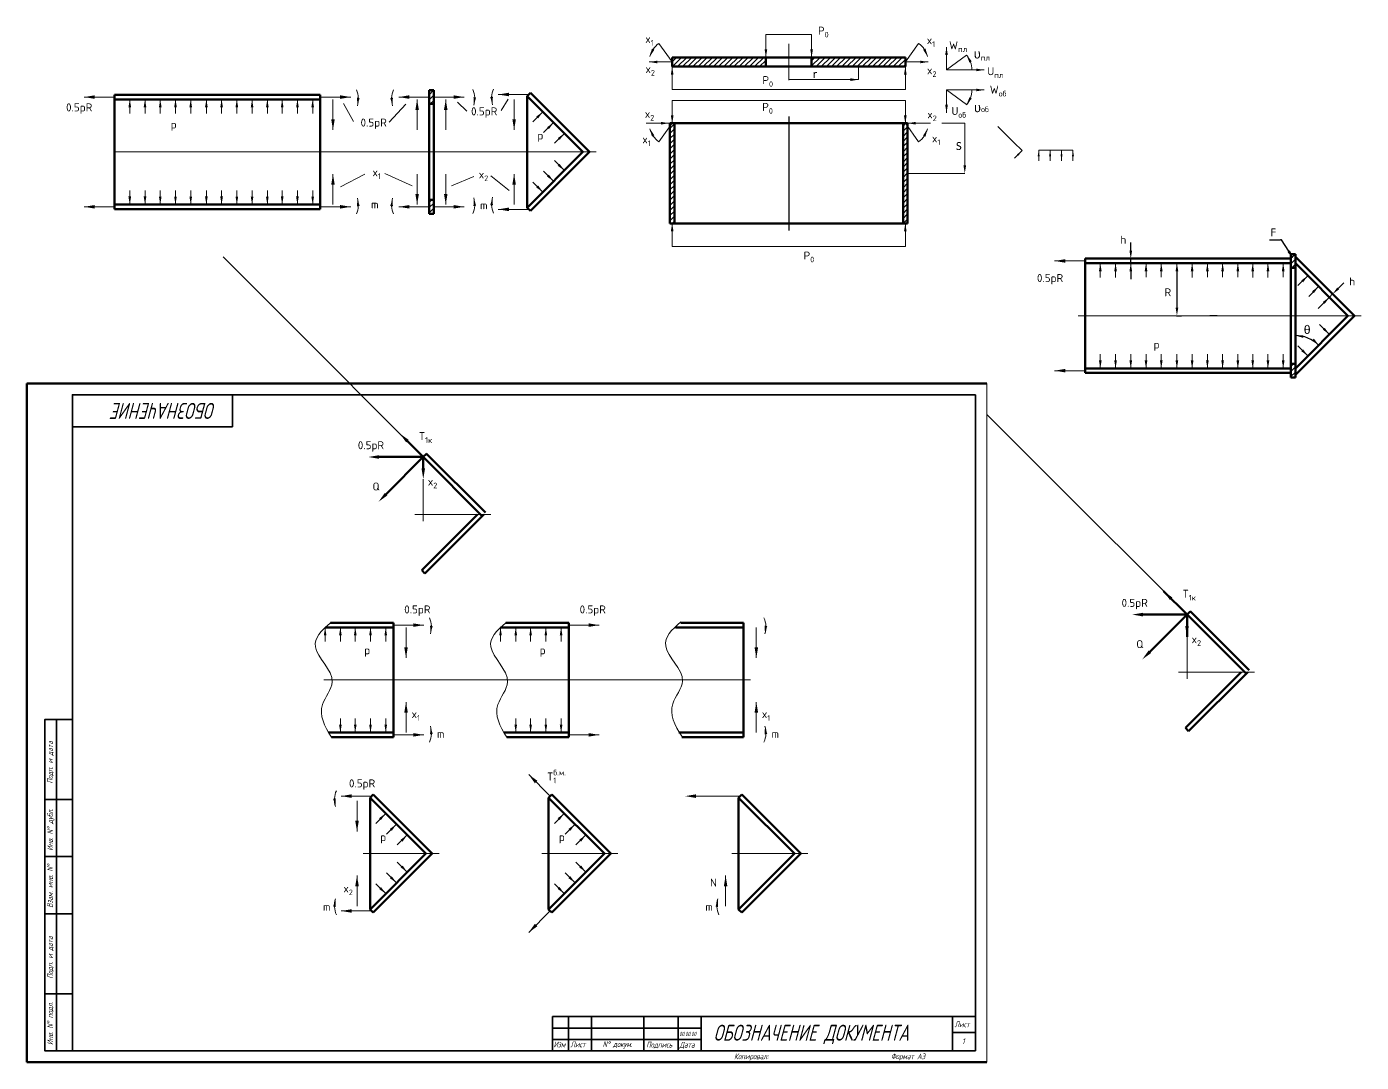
# Model space of a CAD drawing. Header units: millimetres. Extents: x 1868 to 5118, y -759 to 1050.
# Drawn here: x 4534 to 5118, y 572 to 1025 of the extents above; entities that cross this region are included whole.
import ezdxf

# ---------------------------------------------------------------- set-up
doc = ezdxf.new("R2010")
doc.units = ezdxf.units.MM
for name, color, linetype, lineweight in [('Контурные', 5, 'Continuous', 70), ('Размеры', 76, 'Continuous', 25), ('рамка', 5, 'Continuous', 35), ('текст', 6, 'Continuous', 18), ('тонкие', 1, 'Continuous', 5), ('Штриховка', 6, 'Continuous', 25)]:
    doc.layers.add(name, color=color, linetype=linetype, lineweight=lineweight)
doc.layers.add('лист', color=2, linetype='Continuous', lineweight=0, plot=False)
doc.styles.add("1'8k", font='romans.shx', dxfattribs={"width": 0.7, "oblique": 15, "height": 1.8})
doc.styles.add("2'5k", font='romans.shx', dxfattribs={"width": 0.7, "oblique": 15, "height": 2.5})
doc.styles.add('7k', font='romans.shx', dxfattribs={"width": 0.7, "oblique": 15, "height": 7})
doc.styles.add('ГОСТ', font='isocpeur.ttf')

msp = doc.modelspace()

# ---------------------------------------------------------------- hatches: boundary and pattern name
at = {"layer": 'Штриховка'}
h = msp.add_hatch(dxfattribs=at)
h.set_pattern_fill('ANSI31', color=5, scale=0.5)
h.set_pattern_definition([(45, (0, -10), (-1.122532, 1.122532), [])])
h.paths.add_polyline_path([(4857.5, 1007.96), (4857.5, 1011.96), (4816.5, 1011.96), (4816.5, 1007.96)])
h.paths.add_polyline_path([(4918.5, 1007.96), (4918.5, 1011.96), (4877.5, 1011.96), (4877.5, 1007.96)])
h = msp.add_hatch(dxfattribs=at)
h.set_pattern_fill('ANSI31', color=5, scale=0.5)
h.set_pattern_definition([(45, (34.7463, 235.5825), (-1.12253173, 1.12253173), [])])
h.paths.add_polyline_path([(4712.21, 997.61), (4710.21, 997.61), (4710.21, 991.61), (4712.21, 991.61)])
h.paths.add_polyline_path([(4712.21, 949.61), (4710.21, 949.61), (4710.21, 947.61), (4710.21, 943.61), (4712.21, 943.61)])
h = msp.add_hatch(dxfattribs=at)
h.set_pattern_fill('ANSI31', color=5, scale=0.5)
h.paths.add_polyline_path([(4817.5, 983.18), (4815.5, 983.18), (4815.5, 939.27), (4817.5, 939.27)])
h.paths.add_polyline_path([(4919.5, 983.18), (4917.5, 983.18), (4917.5, 939.27), (4919.5, 939.27)])
h = msp.add_hatch(dxfattribs=at)
h.set_pattern_fill('ANSI31', color=5, scale=0.5)
h.set_pattern_definition([(45, (411.6451, 163.8983), (-1.12253173, 1.12253173), [])])
h.paths.add_polyline_path([(5089.11, 925.93), (5087.11, 925.93), (5087.11, 919.93), (5089.11, 919.93)])
h.paths.add_polyline_path([(5089.11, 877.93), (5087.11, 877.93), (5087.11, 875.93), (5087.11, 871.93), (5089.11, 871.93)])

# ---------------------------------------------------------------- linework, layer by layer
at = {"layer": 'Контурные', "color": 5}
for p, q in [((4816.5, 1011.96), (4857.5, 1011.96)), ((4816.5, 1007.96), (4816.5, 1011.96)), ((4857.5, 1011.96), (4857.5, 1007.96)), ((4857.5, 1011.96), (4877.5, 1011.96)), ((4877.5, 1011.96), (4918.5, 1011.96)), ((4877.5, 1011.96), (4877.5, 1007.96)), ((4918.5, 1007.96), (4918.5, 1011.96)), ((4816.5, 1007.96), (4857.5, 1007.96)), ((4857.5, 1007.96), (4877.5, 1007.96)), ((4877.5, 1007.96), (4918.5, 1007.96)), ((4662.59, 995.61), (4572.59, 995.61)), ((4572.59, 995.61), (4572.59, 945.61)), ((4592.59, 993.61), (4572.59, 993.61)), ((4662.59, 993.61), (4592.59, 993.61)), ((4662.59, 995.61), (4662.59, 945.61)), ((4710.21, 945.61), (4710.21, 997.61)), ((4710.21, 997.61), (4712.21, 997.61)), ((4710.21, 995.61), (4710.21, 943.61)), ((4710.21, 993.61), (4710.21, 991.61)), ((4712.21, 991.61), (4712.21, 997.61)), ((4754.48, 996.44), (4753.07, 995.03)), ((4777.48, 970.61), (4753.07, 995.03)), ((4753.07, 995.03), (4753.07, 946.2)), ((4754.48, 996.44), (4780.31, 970.61)), ((4710.21, 991.61), (4712.21, 991.61)), ((4712.21, 949.61), (4712.21, 991.61)), ((4815.5, 983.18), (4815.5, 939.27)), ((4815.5, 983.18), (4919.5, 983.18)), ((4817.5, 939.27), (4817.5, 983.18)), ((4917.5, 983.18), (4917.5, 939.27)), ((4919.5, 983.18), (4919.5, 939.27)), ((4777.48, 970.61), (4753.07, 946.2)), ((4754.48, 944.79), (4780.31, 970.61)), ((4592.59, 947.61), (4572.59, 947.61)), ((4662.59, 947.61), (4592.59, 947.61)), ((4662.59, 947.61), (4592.59, 947.61)), ((4710.21, 945.61), (4710.21, 950.61)), ((4710.21, 947.61), (4710.21, 949.61)), ((4710.21, 949.61), (4712.21, 949.61)), ((4712.21, 949.61), (4712.21, 943.61)), ((4754.48, 944.79), (4753.07, 946.2)), ((4662.59, 945.61), (4572.59, 945.61)), ((4592.59, 945.61), (4662.59, 945.61)), ((4710.21, 943.61), (4712.21, 943.61)), ((4815.5, 939.27), (4919.5, 939.27)), ((5017.11, 923.93), (4997.11, 923.93)), ((4997.11, 923.93), (4997.11, 873.93)), ((5087.11, 923.93), (5017.11, 923.93)), ((5087.11, 873.93), (5087.11, 925.93)), ((5087.11, 925.93), (5089.11, 925.93)), ((5087.11, 923.93), (5087.11, 871.93)), ((5089.11, 919.93), (5089.11, 925.93)), ((5089.11, 924.76), (5114.94, 898.93)), ((5017.11, 921.93), (4997.11, 921.93)), ((5087.11, 921.93), (5017.11, 921.93)), ((5087.11, 921.93), (5087.11, 919.93)), ((5087.11, 919.93), (5089.11, 919.93)), ((5112.11, 898.93), (5089.11, 921.93)), ((5089.11, 877.93), (5089.11, 919.93)), ((5089.11, 873.1), (5114.94, 898.93)), ((5112.11, 898.93), (5089.11, 875.93)), ((5017.11, 875.93), (4997.11, 875.93)), ((5087.11, 875.93), (5017.11, 875.93)), ((5087.11, 875.93), (5017.11, 875.93)), ((5087.11, 873.93), (5087.11, 878.93)), ((5087.11, 875.93), (5087.11, 877.93)), ((5087.11, 877.93), (5089.11, 877.93)), ((5089.11, 877.93), (5089.11, 871.93)), ((4997.11, 873.93), (5017.11, 873.93)), ((5017.11, 873.93), (5087.11, 873.93)), ((5087.11, 873.93), (5017.11, 873.93)), ((5087.11, 871.93), (5089.11, 871.93)), ((4534.17, 869.37), (4954.17, 869.37)), ((4534.17, 869.37), (4534.17, 572.37)), ((4700.71, 844.1), (4707.64, 837.17)), ((4707.64, 837.17), (4688.31, 837.17)), ((4707.64, 837.17), (4691.38, 820.91)), ((4707.64, 837.17), (4709.06, 838.58)), ((4707.64, 837.17), (4707.64, 832.34)), ((4707.64, 837.17), (4733.47, 811.34)), ((4708.96, 838.68), (4734.79, 812.85)), ((4731.35, 812.05), (4706.94, 787.63)), ((4708.35, 786.22), (4734.18, 812.05)), ((4708.35, 786.22), (4706.94, 787.63)), ((5031.48, 778.45), (5041.71, 768.22)), ((5041.71, 768.22), (5022.38, 768.22)), ((5041.71, 768.22), (5025.45, 751.96)), ((5041.71, 768.22), (5043.12, 769.63)), ((5041.71, 768.22), (5041.71, 758.55)), ((5041.71, 768.22), (5067.54, 742.39)), ((5043.02, 769.73), (5068.85, 743.9)), ((4694.55, 762.62), (4664.72, 762.62)), ((4694.55, 764.62), (4667.11, 764.62)), ((4694.55, 764.62), (4694.55, 714.62)), ((4771.26, 762.62), (4741.43, 762.62)), ((4771.26, 764.62), (4743.81, 764.62)), ((4771.26, 764.62), (4771.26, 714.62)), ((4847.77, 762.62), (4817.94, 762.62)), ((4847.77, 764.62), (4820.33, 764.62)), ((4847.77, 764.62), (4847.77, 714.62)), ((5065.42, 743.1), (5041, 718.69)), ((5042.42, 717.27), (5068.25, 743.1)), ((5042.42, 717.27), (5041, 718.69)), ((4694.55, 716.62), (4666.24, 716.62)), ((4694.55, 716.62), (4666.24, 716.62)), ((4667.51, 714.62), (4694.55, 714.62)), ((4694.55, 714.62), (4667.51, 714.62)), ((4771.26, 716.62), (4742.95, 716.62)), ((4771.26, 716.62), (4742.95, 716.62)), ((4744.21, 714.62), (4771.26, 714.62)), ((4771.26, 714.62), (4744.21, 714.62)), ((4847.77, 716.62), (4819.46, 716.62)), ((4847.77, 716.62), (4819.46, 716.62)), ((4820.73, 714.62), (4847.77, 714.62)), ((4847.77, 714.62), (4820.73, 714.62)), ((4685.76, 689.53), (4684.35, 688.11)), ((4685.76, 689.53), (4711.59, 663.7)), ((4763.88, 689.53), (4762.46, 688.11)), ((4763.88, 689.53), (4789.7, 663.7)), ((4846.99, 689.53), (4845.58, 688.11)), ((4846.99, 689.53), (4872.82, 663.7)), ((4708.76, 663.7), (4684.35, 688.11)), ((4684.35, 688.11), (4684.35, 639.28)), ((4786.88, 663.7), (4762.46, 688.11)), ((4762.46, 688.11), (4762.46, 639.28)), ((4869.99, 663.7), (4845.58, 688.11)), ((4845.58, 688.11), (4845.58, 639.28)), ((4708.76, 663.7), (4684.35, 639.28)), ((4685.76, 637.87), (4711.59, 663.7)), ((4786.88, 663.7), (4762.46, 639.28)), ((4763.88, 637.87), (4789.7, 663.7)), ((4869.99, 663.7), (4845.58, 639.28)), ((4846.99, 637.87), (4872.82, 663.7)), ((4685.76, 637.87), (4684.35, 639.28)), ((4763.88, 637.87), (4762.46, 639.28)), ((4846.99, 637.87), (4845.58, 639.28)), ((4954.17, 572.37), (4534.17, 572.37))]:
    msp.add_line(p, q, dxfattribs=at)
at = {"layer": 'лист'}
msp.add_lwpolyline([(4954.17, 572.37), (4954.17, 869.37), (4954.17, 869.37), (4954.17, 572.37)], close=True, dxfattribs=at)
at = {"layer": 'Размеры', "color": 5}
for p, q in [((4592.59, 995.61), (4590.59, 995.61)), ((4592.59, 993.61), (4590.59, 993.61)), ((4602.41, 995.61), (4599.74, 995.61)), ((4602.41, 993.61), (4599.74, 993.61)), ((4612.59, 993.61), (4614.78, 993.61)), ((4630.42, 993.61), (4627.1, 993.61)), ((4770.77, 980.15), (4769.36, 981.57)), ((4769.36, 978.74), (4767.94, 980.15)), ((5017.11, 927.43), (5017.11, 930.93)), ((5017.11, 923.93), (5015.11, 923.93)), ((5017.11, 921.93), (5017.11, 923.93)), ((5017.11, 921.93), (5017.11, 923.93)), ((5026.93, 923.93), (5024.26, 923.93)), ((5017.11, 921.93), (5015.11, 921.93)), ((5017.11, 918.43), (5017.11, 914.93)), ((5026.93, 921.93), (5024.26, 921.93)), ((5037.11, 921.93), (5039.3, 921.93)), ((5037.3, 918.43), (5037.3, 902.43)), ((5054.94, 921.93), (5051.62, 921.93)), ((5107.88, 910.94), (5110.35, 913.42)), ((5103.99, 907.05), (5102.57, 908.47)), ((5105.4, 908.47), (5103.99, 909.88)), ((5103.99, 907.05), (5105.4, 908.47)), ((5103.99, 907.05), (5105.4, 908.47)), ((5101.51, 904.58), (5099.04, 902.1)), ((5037.11, 898.93), (5039.3, 898.93)), ((5054.94, 898.93), (5051.62, 898.93)), ((4700.64, 671.82), (4699.22, 673.24)), ((4702.05, 673.24), (4700.64, 674.65)), ((4778.75, 671.82), (4777.34, 673.24)), ((4780.17, 673.24), (4778.75, 674.65)), ((4861.87, 671.82), (4860.45, 673.24)), ((4863.28, 673.24), (4861.87, 674.65))]:
    msp.add_line(p, q, dxfattribs=at)
at = {"layer": 'Размеры', "color": 5, "linetype": 'ByBlock', "lineweight": -2}
msp.add_line((5083.01, 932.19), (5082.65, 932.19), dxfattribs=at)
for points in [[(5077.84, 932.19), (5082.65, 932.19)], [(5086.17, 927.2), (5083.01, 932.19)]]:
    msp.add_lwpolyline(points, dxfattribs=at)
at = {"layer": 'Размеры', "color": 5}
msp.add_arc((5089.11, 875.93), 14.37, 45, 90, dxfattribs=at)
for points in [[(4592.01, 990.11), (4593.18, 990.11), (4592.59, 993.61)], [(4612.2, 990.11), (4613.37, 990.11), (4612.78, 993.61)], [(4766.47, 976.68), (4767.3, 975.85), (4769.36, 978.74)], [(5016.53, 927.43), (5017.69, 927.43), (5017.11, 923.93)], [(5086.73, 927.56), (5088.31, 923.82), (5085.6, 926.85)], [(5016.53, 918.43), (5017.69, 918.43), (5017.11, 921.93)], [(5036.72, 918.43), (5037.88, 918.43), (5037.3, 921.93)], [(5107.46, 911.35), (5108.29, 910.53), (5105.4, 908.47)], [(5101.1, 904.99), (5101.92, 904.17), (5103.99, 907.05)], [(5036.72, 902.43), (5037.88, 902.43), (5037.3, 898.93)], [(5092.66, 890.45), (5092.51, 889.3), (5089.11, 890.3)], [(4697.75, 669.76), (4698.58, 668.93), (4700.64, 671.82)], [(4775.87, 669.76), (4776.69, 668.93), (4778.75, 671.82)]]:
    msp.add_solid(points, dxfattribs=at)
at = {"layer": 'рамка'}
for p, q in [((4949.17, 864.37), (4554.17, 864.37)), ((4554.17, 577.37), (4554.17, 864.37)), ((4949.17, 577.37), (4949.17, 864.37)), ((4554.17, 632.37), (4554.17, 577.37)), ((4949.17, 592.37), (4764.17, 592.37)), ((4764.17, 592.37), (4764.17, 577.37)), ((4771.17, 577.37), (4771.17, 592.37)), ((4781.17, 577.37), (4781.17, 592.37)), ((4804.17, 577.37), (4804.17, 592.37)), ((4819.17, 577.37), (4819.17, 592.37)), ((4939.17, 577.37), (4939.17, 592.37)), ((4949.17, 592.37), (4949.17, 577.37)), ((4829.17, 587.37), (4764.17, 587.37)), ((4939.17, 585.37), (4949.17, 585.37)), ((4829.17, 582.37), (4764.17, 582.37)), ((4949.17, 577.37), (4554.17, 577.37)), ((4764.17, 577.37), (4949.17, 577.37)), ((4949.17, 577.37), (4764.17, 577.37))]:
    msp.add_line(p, q, dxfattribs=at)
for points in [[(4554.17, 850.37), (4624.17, 850.37), (4624.17, 864.37), (4554.17, 864.37)], [(4547.17, 687.37), (4542.17, 687.37), (4542.17, 722.37), (4547.17, 722.37)], [(4554.17, 687.37), (4547.17, 687.37), (4547.17, 722.37), (4554.17, 722.37)], [(4547.17, 662.37), (4542.17, 662.37), (4542.17, 687.37), (4547.17, 687.37)], [(4554.17, 662.37), (4547.17, 662.37), (4547.17, 687.37), (4554.17, 687.37)], [(4547.17, 637.37), (4542.17, 637.37), (4542.17, 662.37), (4547.17, 662.37)], [(4554.17, 637.37), (4547.17, 637.37), (4547.17, 662.37), (4554.17, 662.37)], [(4547.17, 602.37), (4542.17, 602.37), (4542.17, 637.37), (4547.17, 637.37)], [(4554.17, 602.37), (4547.17, 602.37), (4547.17, 637.37), (4554.17, 637.37)], [(4547.17, 577.37), (4542.17, 577.37), (4542.17, 602.37), (4547.17, 602.37)], [(4554.17, 577.37), (4547.17, 577.37), (4547.17, 602.37), (4554.17, 602.37)], [(4939.17, 577.37), (4829.17, 577.37), (4829.17, 592.37), (4939.17, 592.37)]]:
    msp.add_lwpolyline(points, close=True, dxfattribs=at)
at = {"layer": 'тонкие', "color": 5}
for p, q in [((4857.5, 1021.96), (4857.5, 1011.96)), ((4857.5, 1021.96), (4877.5, 1021.96)), ((4877.5, 1021.96), (4877.5, 1011.96)), ((4816.5, 1009.96), (4810.68, 1018.09)), ((4867.5, 1001.96), (4867.5, 1017.96)), ((4918.5, 1009.96), (4924.32, 1018.09)), ((4936.5, 1006.5), (4936.5, 1016.5)), ((4816.5, 1009.96), (4806.5, 1009.96)), ((4918.5, 1009.96), (4928.5, 1009.96)), ((4936.5, 1006.5), (4945.32, 1012.93)), ((4816.5, 997.96), (4816.5, 1007.96)), ((4898, 1007.96), (4898, 1002.24)), ((4918.5, 997.96), (4918.5, 1007.96)), ((4936.5, 1006.5), (4953, 1006.5)), ((4898, 1002.24), (4867.5, 1002.24)), ((4572.59, 994.61), (4559.26, 994.61)), ((4572.59, 995.61), (4572.59, 993.61)), ((4572.59, 993.61), (4572.59, 947.61)), ((4572.59, 993.61), (4585.93, 993.61)), ((4579.26, 987.41), (4579.26, 993.61)), ((4585.93, 993.61), (4599.26, 993.61)), ((4585.93, 987.42), (4585.93, 993.61)), ((4592.59, 987.46), (4592.59, 993.61)), ((4599.26, 993.61), (4612.59, 993.61)), ((4599.26, 987.46), (4599.26, 993.61)), ((4599.26, 993.61), (4612.59, 993.61)), ((4605.93, 987.46), (4605.93, 993.61)), ((4606.09, 993.61), (4619.43, 993.61)), ((4612.59, 993.61), (4625.93, 993.61)), ((4612.76, 987.41), (4612.76, 993.61)), ((4619.43, 987.42), (4619.43, 993.61)), ((4625.93, 993.61), (4639.26, 993.61)), ((4625.93, 993.61), (4639.26, 993.61)), ((4626.09, 987.46), (4626.09, 993.61)), ((4632.76, 987.46), (4632.76, 993.61)), ((4639.26, 993.61), (4652.59, 993.61)), ((4639.26, 993.61), (4652.59, 993.61)), ((4639.43, 987.46), (4639.43, 993.61)), ((4645.93, 987.41), (4645.93, 993.61)), ((4652.59, 987.42), (4652.59, 993.61)), ((4659.26, 987.46), (4659.26, 993.61)), ((4662.59, 994.61), (4675.93, 994.61)), ((4668.14, 993.61), (4668.14, 980.28)), ((4710.21, 994.61), (4696.88, 994.61)), ((4704.95, 980.28), (4704.95, 993.61)), ((4712.21, 994.61), (4725.55, 994.61)), ((4717.47, 980.28), (4717.47, 993.61)), ((4753.78, 995.73), (4740.44, 995.73)), ((4741.68, 988.74), (4744.77, 993.68)), ((4747.38, 993.61), (4747.38, 980.28)), ((4816.5, 997.96), (4918.5, 997.96)), ((4816.5, 993.18), (4816.5, 983.18)), ((4918.5, 993.18), (4816.5, 993.18)), ((4918.5, 993.18), (4918.5, 983.18)), ((4936.5, 997.73), (4953, 997.73)), ((4936.5, 997.73), (4936.5, 987.73)), ((4936.5, 997.73), (4945.32, 991.3)), ((4677.19, 984), (4672.76, 991.82)), ((4692.74, 983.69), (4700.06, 991.52)), ((4722.62, 992.34), (4726.74, 988.43)), ((4755.58, 983.81), (4759.93, 988.17)), ((4760.29, 979.1), (4764.64, 983.45)), ((4805.17, 983.18), (4815.17, 983.18)), ((4816.5, 983.18), (4810.68, 975.05)), ((4918.5, 983.18), (4924.32, 975.05)), ((4929.5, 983.18), (4919.5, 983.18)), ((4934.5, 983.18), (4944.5, 983.18)), ((4944.5, 983.18), (4942.5, 983.18)), ((4944.5, 983.18), (4944.5, 964.73)), ((4966.02, 974.72), (4958.95, 981.79)), ((4765, 974.38), (4769.36, 978.74)), ((4783.31, 970.61), (4572.59, 970.61)), ((4969.56, 971.18), (4966.02, 974.72)), ((4966.29, 967.92), (4969.56, 971.18)), ((4976.82, 966.77), (4976.82, 971.39)), ((4986.82, 971.39), (4976.82, 971.39)), ((4981.82, 966.77), (4981.82, 971.39)), ((4986.82, 966.77), (4986.82, 971.39)), ((4991.82, 971.39), (4986.82, 971.39)), ((4991.82, 966.77), (4991.82, 971.39)), ((4765, 966.84), (4769.36, 962.49)), ((4668.14, 947.61), (4668.14, 960.95)), ((4682.03, 960.84), (4671.42, 955.38)), ((4690.89, 961.25), (4702.84, 955.79)), ((4704.95, 960.95), (4704.95, 947.61)), ((4717.47, 960.95), (4717.47, 947.61)), ((4729.73, 959.91), (4719.94, 955.79)), ((4737.14, 960.22), (4745.18, 953.73)), ((4747.38, 947.61), (4747.38, 960.95)), ((4755.58, 957.42), (4759.93, 953.06)), ((4760.29, 962.13), (4764.64, 957.78)), ((4919.5, 961.23), (4944.5, 961.23)), ((4944.5, 961.23), (4942.5, 961.23)), ((4579.26, 953.81), (4579.26, 947.61)), ((4585.93, 953.8), (4585.93, 947.61)), ((4592.59, 953.77), (4592.59, 947.61)), ((4599.26, 953.77), (4599.26, 947.61)), ((4605.93, 953.77), (4605.93, 947.61)), ((4612.76, 953.81), (4612.76, 947.61)), ((4619.43, 953.8), (4619.43, 947.61)), ((4626.09, 953.77), (4626.09, 947.61)), ((4632.76, 953.77), (4632.76, 947.61)), ((4639.43, 953.77), (4639.43, 947.61)), ((4645.93, 953.81), (4645.93, 947.61)), ((4652.59, 953.8), (4652.59, 947.61)), ((4659.26, 953.77), (4659.26, 947.61)), ((4572.59, 946.61), (4559.26, 946.61)), ((4572.59, 947.61), (4572.59, 945.61)), ((4662.59, 946.61), (4675.93, 946.61)), ((4710.21, 946.61), (4696.88, 946.61)), ((4712.21, 946.61), (4725.55, 946.61)), ((4753.78, 945.49), (4740.44, 945.49)), ((4816.5, 929.27), (4816.5, 939.27)), ((4918.5, 929.27), (4918.5, 939.27)), ((4918.5, 929.27), (4816.5, 929.27)), ((4620.11, 924.71), (4733.47, 811.34)), ((4997.11, 922.93), (4983.78, 922.93)), ((4997.11, 923.93), (4997.11, 921.93)), ((4997.11, 921.93), (4997.11, 875.93)), ((4997.11, 921.93), (5010.44, 921.93)), ((5003.78, 915.73), (5003.78, 921.93)), ((5010.44, 921.93), (5023.78, 921.93)), ((5010.44, 915.74), (5010.44, 921.93)), ((5017.11, 915.77), (5017.11, 921.93)), ((5023.78, 921.93), (5037.11, 921.93)), ((5023.78, 915.77), (5023.78, 921.93)), ((5023.78, 921.93), (5037.11, 921.93)), ((5030.44, 915.77), (5030.44, 921.93)), ((5030.61, 921.93), (5043.94, 921.93)), ((5037.11, 921.93), (5050.44, 921.93)), ((5037.28, 915.73), (5037.28, 921.93)), ((5043.94, 915.74), (5043.94, 921.93)), ((5050.44, 921.93), (5063.78, 921.93)), ((5050.44, 921.93), (5063.78, 921.93)), ((5050.61, 915.77), (5050.61, 921.93)), ((5057.28, 915.77), (5057.28, 921.93)), ((5063.78, 921.93), (5077.11, 921.93)), ((5063.78, 921.93), (5077.11, 921.93)), ((5063.94, 915.77), (5063.94, 921.93)), ((5070.44, 915.73), (5070.44, 921.93)), ((5077.11, 915.74), (5077.11, 921.93)), ((5083.78, 915.77), (5083.78, 921.93)), ((5089.11, 921.93), (5090.05, 920.99)), ((5090.2, 912.13), (5094.56, 916.48)), ((5094.92, 907.41), (5099.27, 911.77)), ((5099.63, 902.7), (5103.99, 907.05)), ((5117.94, 898.93), (4994.11, 898.93)), ((5099.63, 895.16), (5103.99, 890.81)), ((5003.78, 882.13), (5003.78, 875.93)), ((5010.44, 882.12), (5010.44, 875.93)), ((5017.11, 882.09), (5017.11, 875.93)), ((5023.78, 882.09), (5023.78, 875.93)), ((5030.44, 882.09), (5030.44, 875.93)), ((5037.28, 882.13), (5037.28, 875.93)), ((5043.94, 882.12), (5043.94, 875.93)), ((5050.61, 882.09), (5050.61, 875.93)), ((5057.28, 882.09), (5057.28, 875.93)), ((5063.94, 882.09), (5063.94, 875.93)), ((5070.44, 882.13), (5070.44, 875.93)), ((5077.11, 882.12), (5077.11, 875.93)), ((5083.78, 882.09), (5083.78, 875.93)), ((5090.2, 885.73), (5094.56, 881.38)), ((4997.11, 875.93), (4997.11, 873.93)), ((4997.11, 874.93), (4983.78, 874.93)), ((4954.17, 855.76), (5067.54, 742.39)), ((4707.64, 827.5), (4707.64, 809.06)), ((4737.18, 812.05), (4703.94, 812.05)), ((4664.72, 756.46), (4664.72, 762.62)), ((4664.72, 762.62), (4671.22, 762.62)), ((4664.72, 762.62), (4671.22, 762.62)), ((4671.22, 762.62), (4684.55, 762.62)), ((4671.22, 762.62), (4684.55, 762.62)), ((4671.39, 756.46), (4671.39, 762.62)), ((4677.89, 756.42), (4677.89, 762.62)), ((4684.55, 756.43), (4684.55, 762.62)), ((4691.22, 756.46), (4691.22, 762.62)), ((4694.55, 763.62), (4707.89, 763.62)), ((4700.1, 762.62), (4700.1, 749.29)), ((4741.43, 762.62), (4747.93, 762.62)), ((4741.43, 762.62), (4747.93, 762.62)), ((4741.43, 756.46), (4741.43, 762.62)), ((4747.93, 762.62), (4761.26, 762.62)), ((4747.93, 762.62), (4761.26, 762.62)), ((4748.09, 756.46), (4748.09, 762.62)), ((4754.6, 756.42), (4754.6, 762.62)), ((4761.26, 756.43), (4761.26, 762.62)), ((4767.93, 756.46), (4767.93, 762.62)), ((4771.26, 763.62), (4784.6, 763.62)), ((4817.94, 762.62), (4824.44, 762.62)), ((4817.94, 762.62), (4824.44, 762.62)), ((4824.44, 762.62), (4837.77, 762.62)), ((4824.44, 762.62), (4837.77, 762.62)), ((4853.32, 762.62), (4853.32, 749.29)), ((5041.71, 758.55), (5041.71, 740.11)), ((5071.25, 743.1), (5038, 743.1)), ((4850.77, 739.62), (4664.14, 739.62)), ((4700.1, 716.62), (4700.1, 729.95)), ((4853.32, 716.62), (4853.32, 729.95)), ((4671.39, 722.78), (4671.39, 716.62)), ((4677.89, 722.82), (4677.89, 716.62)), ((4684.55, 722.81), (4684.55, 716.62)), ((4691.22, 722.78), (4691.22, 716.62)), ((4748.09, 722.78), (4748.09, 716.62)), ((4754.6, 722.82), (4754.6, 716.62)), ((4761.26, 722.81), (4761.26, 716.62)), ((4767.93, 722.78), (4767.93, 716.62)), ((4694.55, 715.62), (4707.89, 715.62)), ((4771.26, 715.62), (4784.6, 715.62)), ((4763.17, 688.82), (4753.74, 698.25)), ((4685.06, 688.82), (4671.72, 688.82)), ((4678.66, 686.7), (4678.66, 673.36)), ((4846.2, 688.82), (4826.87, 688.82)), ((4686.86, 676.9), (4691.21, 681.25)), ((4764.97, 676.9), (4769.32, 681.25)), ((4691.57, 672.18), (4695.93, 676.54)), ((4696.28, 667.47), (4700.64, 671.82)), ((4769.68, 672.18), (4774.04, 676.54)), ((4774.4, 667.47), (4778.75, 671.82)), ((4714.59, 663.7), (4681.35, 663.7)), ((4696.28, 659.93), (4700.64, 655.57)), ((4792.7, 663.7), (4759.46, 663.7)), ((4774.4, 659.93), (4778.75, 655.57)), ((4875.82, 663.7), (4842.58, 663.7)), ((4678.66, 640.7), (4678.66, 654.03)), ((4691.57, 655.21), (4695.93, 650.86)), ((4769.68, 655.21), (4774.04, 650.86)), ((4839.89, 640.7), (4839.89, 654.03)), ((4686.86, 650.5), (4691.21, 646.15)), ((4764.97, 650.5), (4769.32, 646.15)), ((4685.06, 638.58), (4671.72, 638.58)), ((4763.17, 638.58), (4753.74, 629.15))]:
    msp.add_line(p, q, dxfattribs=at)
for centre, start, end in [((4816.5, 1009.96), 125.60952, 166.05966), ((4918.5, 1009.96), 13.94034, 54.39048), ((4937.63, 1006.53), 359.81663, 40.26677), ((4669.23, 993.71), 343.32839, 23.77853), ((4703.78, 993.71), 156.22147, 196.67161), ((4720.17, 993.88), 343.32839, 23.77853), ((4747.51, 994.09), 156.22147, 196.67161), ((4937.63, 997.69), 319.73323, 0.18337), ((4816.5, 983.18), 193.94034, 234.39048), ((4918.5, 983.18), 305.60952, 346.05966), ((4669.23, 947.51), 336.22147, 16.67161), ((4703.78, 947.51), 163.32839, 203.77853), ((4720.17, 947.68), 336.22147, 16.67161), ((4747.51, 947.89), 163.32839, 203.77853), ((4701.19, 762.72), 343.32839, 23.77853), ((4847.52, 762.72), 343.32839, 23.77853), ((4701.19, 716.52), 336.22147, 16.67161), ((4847.52, 716.52), 336.22147, 16.67161), ((4678.79, 687.17), 156.22147, 196.67161), ((4678.79, 640.97), 163.32839, 203.77853), ((4846.04, 640.97), 163.32839, 203.77853)]:
    msp.add_arc(centre, 10, start, end, dxfattribs=at)
for points in [[(4820.33, 765.01), (4816.2, 761.68), (4809.08, 753.88), (4825.61, 741), (4813.64, 727.92), (4817.57, 719.78), (4820.73, 715.01)], [(4667.11, 764.62), (4662.98, 761.29), (4655.86, 753.5), (4672.39, 740.62), (4660.42, 727.54), (4664.35, 719.4), (4667.51, 714.62)], [(4743.81, 764.62), (4739.69, 761.29), (4732.57, 753.5), (4749.1, 740.62), (4737.13, 727.54), (4741.06, 719.4), (4744.21, 714.62)]]:
    msp.add_open_spline(points, degree=3, knots=[4.902387, 4.902387, 4.902387, 4.902387, 18.220261, 35.262897, 46.044258, 61.23687, 61.23687, 61.23687, 61.23687], dxfattribs=at)
for points in [[(4807.66, 1015.81), (4808.73, 1015.34), (4806.79, 1012.37)], [(4927.33, 1015.81), (4926.27, 1015.34), (4928.2, 1012.37)], [(4937.09, 1013), (4935.92, 1013), (4936.5, 1016.5)], [(4810, 1009.38), (4810, 1010.55), (4806.5, 1009.96)], [(4858.1, 1015.56), (4856.93, 1015.56), (4857.52, 1012.06)], [(4876.91, 1015.46), (4878.08, 1015.46), (4877.5, 1011.96)], [(4925, 1010.55), (4925, 1009.38), (4928.5, 1009.96)], [(4947.55, 1010.28), (4946.54, 1009.69), (4945.26, 1013)], [(4815.92, 1004.46), (4817.08, 1004.46), (4816.5, 1007.96)], [(4919.08, 1004.46), (4917.92, 1004.46), (4918.5, 1007.96)], [(4949.5, 1007.08), (4949.5, 1005.92), (4953, 1006.5)], [(4894.5, 1001.66), (4894.5, 1002.83), (4898, 1002.24)], [(4949.5, 998.31), (4949.5, 997.14), (4953, 997.73)], [(4563.93, 993.84), (4563.93, 995.39), (4559.26, 994.61)], [(4579.85, 990.09), (4578.67, 990.09), (4579.26, 993.61)], [(4586.51, 990.09), (4585.34, 990.09), (4585.93, 993.61)], [(4593.18, 990.11), (4592.01, 990.11), (4592.59, 993.61)], [(4599.84, 990.11), (4598.68, 990.11), (4599.26, 993.61)], [(4606.51, 990.11), (4605.34, 990.11), (4605.93, 993.61)], [(4613.35, 990.09), (4612.17, 990.09), (4612.76, 993.61)], [(4620.01, 990.09), (4618.84, 990.09), (4619.43, 993.61)], [(4626.68, 990.11), (4625.51, 990.11), (4626.09, 993.61)], [(4633.34, 990.11), (4632.18, 990.11), (4632.76, 993.61)], [(4640.01, 990.11), (4638.84, 990.11), (4639.43, 993.61)], [(4646.51, 990.09), (4645.34, 990.09), (4645.93, 993.61)], [(4653.18, 990.09), (4652.01, 990.09), (4652.59, 993.61)], [(4659.84, 990.11), (4658.68, 990.11), (4659.26, 993.61)], [(4671.26, 993.84), (4671.26, 995.39), (4675.93, 994.61)], [(4679.81, 994.25), (4678.66, 994.39), (4678.81, 990.84)], [(4693.19, 994.25), (4694.35, 994.39), (4694.2, 990.84)], [(4701.55, 993.84), (4701.55, 995.39), (4696.88, 994.61)], [(4705.73, 988.95), (4704.18, 988.95), (4704.95, 993.61)], [(4716.69, 988.95), (4718.25, 988.95), (4717.47, 993.61)], [(4720.88, 993.84), (4720.88, 995.39), (4725.55, 994.61)], [(4730.75, 994.41), (4729.59, 994.55), (4729.75, 991.01)], [(4736.93, 994.62), (4738.09, 994.76), (4737.93, 991.22)], [(4745.11, 994.96), (4745.11, 996.51), (4740.44, 995.73)], [(4947.55, 993.95), (4946.54, 994.54), (4945.26, 991.23)], [(4757.87, 985.28), (4757.04, 986.1), (4759.93, 988.17)], [(4817.1, 986.59), (4815.93, 986.59), (4816.51, 983.09)], [(4917.9, 986.6), (4919.07, 986.6), (4918.48, 983.1)], [(4937.09, 991.23), (4935.92, 991.23), (4936.5, 987.73)], [(4667.36, 984.95), (4668.92, 984.95), (4668.14, 980.28)], [(4746.6, 984.95), (4748.16, 984.95), (4747.38, 980.28)], [(4762.58, 980.56), (4761.76, 981.39), (4764.64, 983.45)], [(4807.66, 977.33), (4808.73, 977.8), (4806.79, 980.77)], [(4811.67, 983.76), (4811.67, 982.6), (4815.17, 983.18)], [(4923, 982.6), (4923, 983.76), (4919.5, 983.18)], [(4927.33, 977.33), (4926.26, 977.8), (4928.2, 980.77)], [(4767.3, 975.85), (4766.47, 976.68), (4769.36, 978.74)], [(4968.01, 969.02), (4967.39, 969.63), (4969.56, 971.18)], [(4977.26, 968.76), (4976.38, 968.76), (4976.82, 971.39)], [(4982.26, 968.76), (4981.38, 968.76), (4981.82, 971.39)], [(4987.26, 968.76), (4986.38, 968.76), (4986.82, 971.39)], [(4992.26, 968.76), (4991.38, 968.76), (4991.82, 971.39)], [(4767.3, 965.38), (4766.47, 964.55), (4769.36, 962.49)], [(4943.92, 964.73), (4945.08, 964.73), (4944.5, 961.23)], [(4668.92, 956.28), (4667.36, 956.28), (4668.14, 960.95)], [(4748.16, 956.28), (4746.6, 956.28), (4747.38, 960.95)], [(4762.58, 960.66), (4761.76, 959.84), (4764.64, 957.78)], [(4704.18, 952.28), (4705.73, 952.28), (4704.95, 947.61)], [(4718.25, 952.28), (4716.69, 952.28), (4717.47, 947.61)], [(4757.87, 955.95), (4757.04, 955.12), (4759.93, 953.06)], [(4563.93, 945.84), (4563.93, 947.39), (4559.26, 946.61)], [(4579.85, 951.14), (4578.67, 951.14), (4579.26, 947.61)], [(4586.51, 951.13), (4585.34, 951.13), (4585.93, 947.61)], [(4593.18, 951.11), (4592.01, 951.11), (4592.59, 947.61)], [(4599.84, 951.11), (4598.68, 951.11), (4599.26, 947.61)], [(4606.51, 951.11), (4605.34, 951.11), (4605.93, 947.61)], [(4613.35, 951.14), (4612.17, 951.14), (4612.76, 947.61)], [(4620.01, 951.13), (4618.84, 951.13), (4619.43, 947.61)], [(4626.68, 951.11), (4625.51, 951.11), (4626.09, 947.61)], [(4633.34, 951.11), (4632.18, 951.11), (4632.76, 947.61)], [(4640.01, 951.11), (4638.84, 951.11), (4639.43, 947.61)], [(4646.51, 951.14), (4645.34, 951.14), (4645.93, 947.61)], [(4653.18, 951.13), (4652.01, 951.13), (4652.59, 947.61)], [(4659.84, 951.11), (4658.68, 951.11), (4659.26, 947.61)], [(4671.26, 945.84), (4671.26, 947.39), (4675.93, 946.61)], [(4679.81, 946.98), (4678.66, 946.84), (4678.81, 950.38)], [(4693.19, 946.98), (4694.35, 946.84), (4694.2, 950.38)], [(4701.55, 945.84), (4701.55, 947.39), (4696.88, 946.61)], [(4720.88, 945.84), (4720.88, 947.39), (4725.55, 946.61)], [(4730.75, 947.14), (4729.59, 947), (4729.75, 950.55)], [(4736.93, 947.35), (4738.09, 947.21), (4737.93, 950.76)], [(4745.11, 944.71), (4745.11, 946.27), (4740.44, 945.49)], [(4817.1, 935.87), (4815.93, 935.87), (4816.51, 939.37)], [(4917.9, 935.85), (4919.07, 935.85), (4918.48, 939.35)], [(4988.44, 922.15), (4988.44, 923.71), (4983.78, 922.93)], [(5004.36, 918.41), (5003.19, 918.41), (5003.78, 921.93)], [(5011.03, 918.41), (5009.86, 918.41), (5010.44, 921.93)], [(5017.69, 918.43), (5016.53, 918.43), (5017.11, 921.93)], [(5024.36, 918.43), (5023.19, 918.43), (5023.78, 921.93)], [(5031.03, 918.43), (5029.86, 918.43), (5030.44, 921.93)], [(5037.86, 918.41), (5036.69, 918.41), (5037.28, 921.93)], [(5044.53, 918.41), (5043.36, 918.41), (5043.94, 921.93)], [(5051.19, 918.43), (5050.03, 918.43), (5050.61, 921.93)], [(5057.86, 918.43), (5056.69, 918.43), (5057.28, 921.93)], [(5064.53, 918.43), (5063.36, 918.43), (5063.94, 921.93)], [(5071.03, 918.41), (5069.86, 918.41), (5070.44, 921.93)], [(5077.7, 918.41), (5076.52, 918.41), (5077.11, 921.93)], [(5084.36, 918.43), (5083.19, 918.43), (5083.78, 921.93)], [(5092.5, 913.59), (5091.67, 914.42), (5094.56, 916.48)], [(5097.21, 908.88), (5096.39, 909.7), (5099.27, 911.77)], [(5101.92, 904.17), (5101.1, 904.99), (5103.99, 907.05)], [(5101.92, 893.69), (5101.1, 892.87), (5103.99, 890.81)], [(5097.21, 888.98), (5096.39, 888.15), (5099.27, 886.09)], [(5092.5, 884.26), (5091.67, 883.44), (5094.56, 881.38)], [(4988.44, 874.15), (4988.44, 875.71), (4983.78, 874.93)], [(5004.36, 879.45), (5003.19, 879.45), (5003.78, 875.93)], [(5011.03, 879.45), (5009.86, 879.45), (5010.44, 875.93)], [(5017.69, 879.43), (5016.53, 879.43), (5017.11, 875.93)], [(5024.36, 879.43), (5023.19, 879.43), (5023.78, 875.93)], [(5031.03, 879.43), (5029.86, 879.43), (5030.44, 875.93)], [(5037.86, 879.45), (5036.69, 879.45), (5037.28, 875.93)], [(5044.53, 879.45), (5043.36, 879.45), (5043.94, 875.93)], [(5051.19, 879.43), (5050.03, 879.43), (5050.61, 875.93)], [(5057.86, 879.43), (5056.69, 879.43), (5057.28, 875.93)], [(5064.53, 879.43), (5063.36, 879.43), (5063.94, 875.93)], [(5071.03, 879.45), (5069.86, 879.45), (5070.44, 875.93)], [(5077.7, 879.45), (5076.52, 879.45), (5077.11, 875.93)], [(5084.36, 879.43), (5083.19, 879.43), (5083.78, 875.93)], [(4701.26, 844.65), (4700.16, 843.55), (4697.41, 847.4)], [(4688.31, 837.95), (4688.31, 836.39), (4683.64, 837.17)], [(4708.42, 832.17), (4706.87, 832.17), (4707.64, 827.5)], [(4690.83, 821.46), (4691.93, 820.36), (4688.08, 817.61)], [(5035.33, 775.7), (5034.23, 774.6), (5031.48, 778.45)], [(5022.38, 769), (5022.38, 767.44), (5017.71, 768.22)], [(4665.3, 759.12), (4664.14, 759.12), (4664.72, 762.62)], [(4671.97, 759.12), (4670.8, 759.12), (4671.39, 762.62)], [(4678.48, 759.1), (4677.3, 759.1), (4677.89, 762.62)], [(4685.14, 759.1), (4683.97, 759.1), (4684.55, 762.62)], [(4691.8, 759.12), (4690.64, 759.12), (4691.22, 762.62)], [(4703.22, 762.84), (4703.22, 764.4), (4707.89, 763.62)], [(4711.77, 763.25), (4710.62, 763.39), (4710.77, 759.85)], [(4742.01, 759.12), (4740.84, 759.12), (4741.43, 762.62)], [(4748.68, 759.12), (4747.51, 759.12), (4748.09, 762.62)], [(4755.18, 759.1), (4754.01, 759.1), (4754.6, 762.62)], [(4761.85, 759.1), (4760.68, 759.1), (4761.26, 762.62)], [(4768.51, 759.12), (4767.35, 759.12), (4767.93, 762.62)], [(4779.93, 762.84), (4779.93, 764.4), (4784.6, 763.62)], [(4858.1, 763.25), (4856.94, 763.39), (4857.1, 759.85)], [(5042.49, 763.22), (5040.93, 763.22), (5041.71, 758.55)], [(4699.32, 753.95), (4700.88, 753.95), (4700.1, 749.29)], [(4852.54, 753.95), (4854.1, 753.95), (4853.32, 749.29)], [(5024.9, 752.51), (5026, 751.41), (5022.15, 748.66)], [(4700.88, 725.29), (4699.32, 725.29), (4700.1, 729.95)], [(4854.1, 725.29), (4852.54, 725.29), (4853.32, 729.95)], [(4671.97, 720.12), (4670.8, 720.12), (4671.39, 716.62)], [(4678.48, 720.14), (4677.3, 720.14), (4677.89, 716.62)], [(4685.14, 720.14), (4683.97, 720.14), (4684.55, 716.62)], [(4691.8, 720.12), (4690.64, 720.12), (4691.22, 716.62)], [(4711.77, 715.98), (4710.62, 715.84), (4710.77, 719.39)], [(4748.68, 720.12), (4747.51, 720.12), (4748.09, 716.62)], [(4755.18, 720.14), (4754.01, 720.14), (4754.6, 716.62)], [(4761.85, 720.14), (4760.68, 720.14), (4761.26, 716.62)], [(4768.51, 720.12), (4767.35, 720.12), (4767.93, 716.62)], [(4858.1, 715.98), (4856.94, 715.84), (4857.1, 719.39)], [(4703.22, 714.84), (4703.22, 716.4), (4707.89, 715.62)], [(4779.93, 714.84), (4779.93, 716.4), (4784.6, 715.62)], [(4756.49, 694.4), (4757.59, 695.5), (4753.74, 698.25)], [(4676.39, 688.04), (4676.39, 689.6), (4671.72, 688.82)], [(4826.87, 689.6), (4826.87, 688.04), (4822.2, 688.82)], [(4668.21, 687.71), (4669.37, 687.85), (4669.21, 684.3)], [(4677.88, 678.03), (4679.44, 678.03), (4678.66, 673.36)], [(4689.15, 678.36), (4688.32, 679.19), (4691.21, 681.25)], [(4767.26, 678.36), (4766.44, 679.19), (4769.32, 681.25)], [(4693.86, 673.65), (4693.04, 674.47), (4695.93, 676.54)], [(4698.58, 668.93), (4697.75, 669.76), (4700.64, 671.82)], [(4771.98, 673.65), (4771.15, 674.47), (4774.04, 676.54)], [(4776.69, 668.93), (4775.87, 669.76), (4778.75, 671.82)], [(4679.44, 649.36), (4677.88, 649.36), (4678.66, 654.03)], [(4698.58, 658.46), (4697.75, 657.64), (4700.64, 655.57)], [(4776.69, 658.46), (4775.87, 657.64), (4778.75, 655.57)], [(4840.67, 649.36), (4839.11, 649.36), (4839.89, 654.03)], [(4689.15, 649.03), (4688.32, 648.21), (4691.21, 646.15)], [(4693.86, 653.75), (4693.04, 652.92), (4695.93, 650.86)], [(4767.26, 649.03), (4766.44, 648.21), (4769.32, 646.15)], [(4771.98, 653.75), (4771.15, 652.92), (4774.04, 650.86)], [(4668.21, 640.44), (4669.37, 640.3), (4669.21, 643.84)], [(4835.46, 640.44), (4836.61, 640.3), (4836.46, 643.84)], [(4676.39, 637.8), (4676.39, 639.35), (4671.72, 638.58)], [(4756.49, 633), (4757.59, 631.9), (4753.74, 629.15)]]:
    msp.add_solid(points, dxfattribs=at)
at = {"layer": 'Штриховка', "color": 5}
msp.add_line((4867.5, 986.18), (4867.5, 936.18), dxfattribs=at)

# ---------------------------------------------------------------- texts
at = {"layer": 'текст', "oblique": 15, "width": 0.7}
for s, height, rotation, style, p in [('ОБОЗНАЧЕНИЕ', 7, 180, '7k', (4616.98, 860.84)), ('Подп. и дата', 2.5, 90, "2'5k", (4545.63, 694.31)), ('Инв. N%%D дубл.', 2.5, 90, "2'5k", (4545.63, 664.92)), ('Взам. инв. N%%D', 2.5, 90, "2'5k", (4545.63, 639.95)), ('Подп. и дата', 2.5, 90, "2'5k", (4545.63, 608.93)), ('Инв. N%%D подл.', 2.5, 90, "2'5k", (4545.63, 579.94))]:
    msp.add_text(s, height=height, rotation=rotation, dxfattribs=dict(at, style=style)).set_placement(p)
for s, height, style, p in [(' Лист   ', 2.5, "2'5k", (4938.64, 587.73)), ('00.00.00', 1.8, "1'8k", (4819.62, 583.92)), ('ОБОЗНАЧЕНИЕ ДОКУМЕНТА', 7, '7k', (4834.63, 581.81)), ('Изм', 2.5, "2'5k", (4764.62, 578.91)), ('Лист', 2.5, "2'5k", (4772.01, 578.95)), ('N%%D докум.', 2.5, "2'5k", (4786.09, 579.05)), ('Подпись', 2.5, "2'5k", (4805.17, 578.84)), ('Дата', 2.5, "2'5k", (4819.74, 578.81)), ('1   ', 2.5, "2'5k", (4943.3, 580.32)), ('Копировал:', 2.5, "2'5k", (4843.58, 573.73)), ('Формат А3', 2.5, "2'5k", (4912.17, 573.73))]:
    msp.add_text(s, height=height, dxfattribs=dict(at, style=style)).set_placement(p)
at = {"layer": 'текст', "char_height": 3.5, "attachment_point": 1, "style": 'ГОСТ'}
for s, insert in [('\\A1;Р{\\H0.7x;\\S^ 0;}', (4880.29, 1025.4)), ('\\A1;x{\\H0.7x;\\S^ 1;}', (4804.72, 1021.81)), ('\\A1;x{\\H0.7x;\\S^ 1;}', (4927.86, 1021.25)), ('\\A1;W{\\H0.7x;\\S^ пл;}', (4937.65, 1019)), ('\\A1;{\\fArial|b0|i0|c204|p34;\\H1.1429x;ʋ\\fISOCPEUR|b0|i0|c204|p34;\\H0.61x;\\S^ пл;}', (4948.47, 1015.51)), ('\\A1;x{\\H0.7x;\\S^ 2;}', (4804.82, 1008.67)), ('\\A1;{\\fCalibri|b0|i0|c0|p34;r}', (4878.08, 1006.49)), ('\\A1;x{\\H0.7x;\\S^ 2;}', (4927.96, 1008.11)), ('\\A1;U{\\H0.7x;\\S^ пл;}', (4954.36, 1007.67)), ('\\A1;Р{\\H0.7x;\\S^ 0;}', (4855.98, 1003.78)), ('\\A1;W{\\H0.7x;\\S^ об;}', (4955.45, 999.58)), ('\\A1;0.5pR', (4551.39, 991.86)), ('\\A1;0.5pR', (4728.54, 990.12)), ('\\A1;x{\\H0.7x;\\S^ 2;}', (4804.54, 989.02)), ('\\A1;Р{\\H0.7x;\\S^ 0;}', (4855.91, 992.04)), ('\\A1;x{\\H0.7x;\\S^ 2;}', (4928.09, 988.78)), ('\\A1;U{\\H0.7x;\\S^ об;}', (4938.68, 990.29)), ('{\\fArial|b0|i0|c204|p34;\\H1.1429x;ʋ\\A1;\\fISOCPEUR|b0|i0|c204|p34;\\H0.6125x;\\S^ об;}', (4948.58, 992.01)), ('\\A1;p', (4597.16, 984.4)), ('\\A1;0.5pR', (4680.21, 985.21)), ('\\A1;p', (4757.55, 979.57)), ('\\A1;x{\\H0.7x;\\S^ 1;}', (4803.44, 977.86)), ('\\A1;x{\\H0.7x;\\S^ 1;}', (4930.13, 978.29)), ('\\A1;{\\fCalibri|b0|i0|c0|p34;S}', (4940.63, 974.95)), ('\\A1;x{\\H0.7x;\\S^ 1;}', (4685.41, 963.48)), ('\\A1;x{\\H0.7x;\\S^ 2;}', (4731.91, 962.53)), ('\\A1;m', (4684.8, 949.4)), ('\\A1;m', (4732.48, 949.04)), ('\\A1;F', (5078.25, 937.12)), ('\\A1;h', (5012.58, 933.93)), ('\\A1;Р{\\H0.7x;\\S^ 0;}', (4873.99, 927.02)), ('\\A1;0.5pR', (4976.06, 917.19)), ('\\A1;R', (5031.87, 910.94)), ('\\A1;h', (5112.64, 915.71)), ('{\\fArial|b0|i0|c0|p34;\\H1.0833x;θ}', (5092.78, 894.79)), ('\\A1;p', (5027.1, 888.13)), ('\\A1;{\\H1x;T\\H0.7x;\\S^ 1к;}', (4705.68, 848.03)), ('\\A1;0.5pR', (4679.01, 844.06)), ('\\A1;Q', (4685.45, 826.01)), ('\\A1;x{\\H0.7x;\\S^ 2;}', (4709.63, 828.16)), ('\\A1;{\\H1x;T\\H0.7x;\\S^ 1к;}', (5039.75, 779.08)), ('\\A1;0.5pR', (4699.31, 772.23)), ('\\A1;0.5pR', (4776.02, 772.23)), ('\\A1;0.5pR', (5013.08, 775.11)), ('\\A1;p', (4681.83, 754.38)), ('\\A1;p', (4758.54, 754.38)), ('\\A1;Q', (5019.52, 757.06)), ('\\A1;x{\\H0.7x;\\S^ 2;}', (5043.7, 759.21)), ('\\A1;x{\\H0.7x;\\S^ 1;}', (4702.51, 726.48)), ('\\A1;x{\\H0.7x;\\S^ 1;}', (4855.73, 726.48)), ('\\A1;m', (4713.63, 717.78)), ('\\A1;m', (4859.96, 717.78)), ('\\A1;0.5pR', (4675.13, 696.14)), ('\\A1;T{\\H0.7x;\\Sб.м.^ 1;}', (4761.75, 700.33)), ('\\A1;p', (4688.83, 672.66)), ('\\A1;p', (4766.94, 672.66)), ('\\A1;x{\\H0.7x;\\S^ 2;}', (4672.68, 650.18)), ('\\A1;N', (4833.08, 652.74)), ('\\A1;m', (4663.76, 642.13)), ('\\A1;m', (4831.01, 642.13))]:
    msp.add_mtext_dynamic_manual_height_columns(s, width=14.4542, gutter_width=12.5, heights=[0], dxfattribs=dict(at, insert=insert))

doc.saveas('drawing.dxf')
